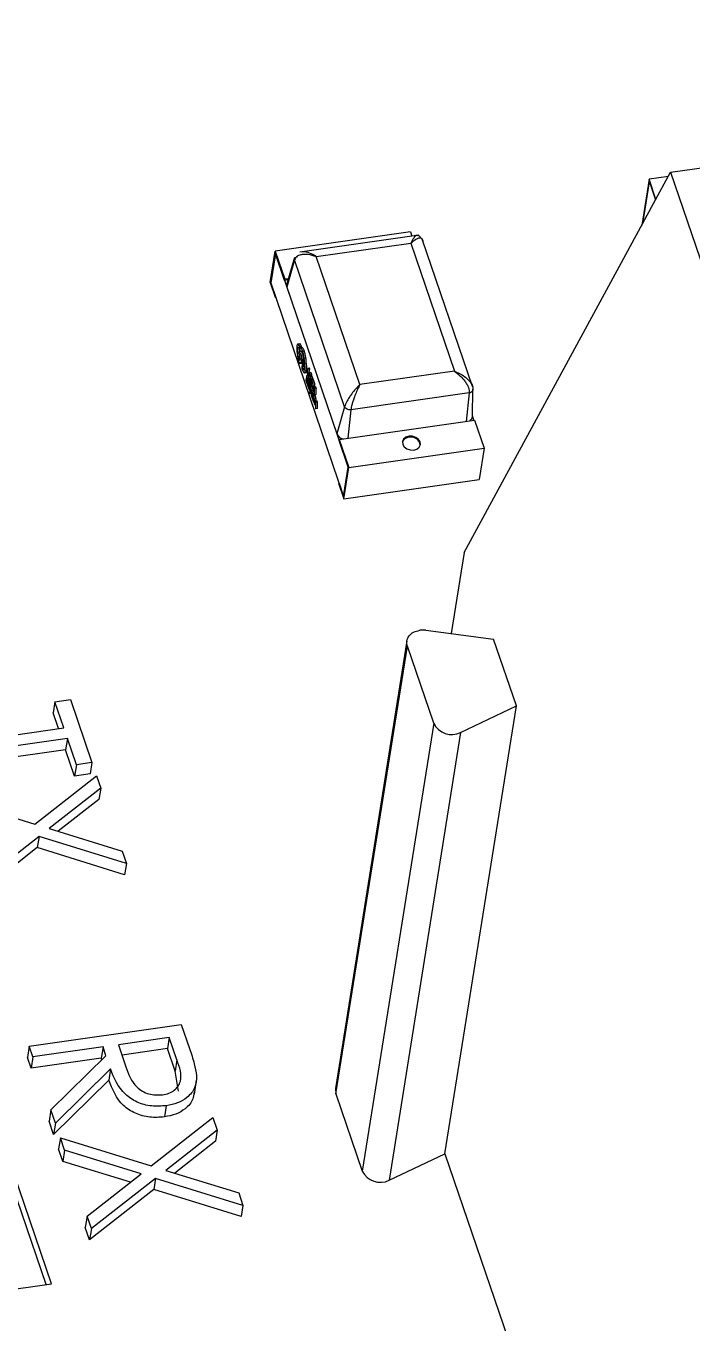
# Model space of a CAD drawing. Header units: millimetres. Extents: x 5 to 415, y 5 to 292.
# Drawn here: x 315.88 to 319.67, y 226.37 to 233.75 of the extents above; entities that cross this region are included whole.
import ezdxf

# ---------------------------------------------------------------- set-up
doc = ezdxf.new("R2010")
doc.units = ezdxf.units.MM

msp = doc.modelspace()

# ---------------------------------------------------------------- linework, layer by layer
at = {"color": 7, "linetype": 'Continuous', "lineweight": 25}
for p, q in [((319.5452, 232.9142), (329.3051, 234.3068)), ((318.3711, 230.7527), (319.5452, 232.9142)), ((319.423, 232.8745), (319.3811, 232.6121)), ((319.3865, 232.622), (319.4245, 232.8606)), ((319.5321, 232.8901), (319.423, 232.8745)), ((319.4618, 232.7606), (319.423, 232.8745)), ((319.4245, 232.8606), (319.4598, 232.757)), ((319.5452, 232.9142), (320.5566, 229.9462)), ((318.0656, 232.5751), (317.2971, 232.4654)), ((318.1131, 232.5567), (317.437, 232.4602)), ((318.0656, 232.5751), (318.0738, 232.5511)), ((317.5309, 232.4348), (318.0678, 232.5114)), ((318.0678, 232.5114), (318.3159, 231.7835)), ((318.4191, 231.6972), (318.1336, 232.5349)), ((317.2687, 232.2872), (317.2971, 232.4654)), ((317.2987, 232.4515), (317.2723, 232.286)), ((317.2971, 232.4654), (317.3514, 232.306)), ((317.3504, 232.2997), (317.2987, 232.4515)), ((317.2987, 232.4515), (317.7125, 231.2371)), ((317.4079, 232.4291), (317.3629, 232.2803)), ((317.4077, 232.4165), (317.3634, 232.2617)), ((317.6922, 231.5816), (317.4077, 232.4165)), ((317.7789, 231.7069), (317.5309, 232.4348)), ((317.2687, 232.2872), (317.2971, 232.2037)), ((317.2723, 232.286), (317.2982, 232.2101)), ((317.2723, 232.286), (317.6861, 231.0716)), ((317.3514, 232.306), (317.3504, 232.2997)), ((317.3696, 232.3024), (317.3504, 232.2997)), ((317.3715, 232.3089), (317.3514, 232.306)), ((317.3634, 232.2617), (317.6479, 231.4268)), ((317.2982, 232.2101), (317.2971, 232.2037)), ((317.2971, 232.2037), (317.3002, 232.2042)), ((317.435, 231.9151), (317.4254, 231.9137)), ((317.4371, 231.9392), (317.4275, 231.9378)), ((317.4471, 231.9228), (317.4375, 231.9214)), ((317.4393, 231.916), (317.4391, 231.916)), ((317.4458, 231.8967), (317.4393, 231.8958)), ((317.449, 231.9174), (317.4394, 231.916)), ((317.4533, 231.9158), (317.4437, 231.9144)), ((317.4634, 231.8967), (317.4538, 231.8953)), ((317.4397, 231.8865), (317.4301, 231.8851)), ((317.4457, 231.8765), (317.4361, 231.8751)), ((317.4372, 231.8279), (317.4463, 231.8292)), ((317.4406, 231.8346), (317.4409, 231.8364)), ((317.4503, 231.8538), (317.4407, 231.8524)), ((317.4528, 231.8359), (317.4407, 231.8524)), ((317.4409, 231.8364), (317.4536, 231.8193)), ((317.4591, 231.8144), (317.4495, 231.813)), ((317.4591, 231.8417), (317.4503, 231.8538)), ((317.4592, 231.8368), (317.4528, 231.8359)), ((317.4536, 231.8193), (317.4528, 231.8359)), ((317.4616, 231.8204), (317.4536, 231.8193)), ((317.459, 231.8303), (317.4595, 231.8285)), ((317.4721, 231.8572), (317.4625, 231.8559)), ((317.4642, 231.8295), (317.4738, 231.8308)), ((317.4497, 231.7989), (317.4541, 231.7859)), ((317.4612, 231.8112), (317.4516, 231.8099)), ((317.4617, 231.8097), (317.4521, 231.8084)), ((317.4554, 231.7985), (317.4521, 231.8084)), ((317.4634, 231.7996), (317.4554, 231.7985)), ((317.4634, 231.8045), (317.4617, 231.8097)), ((317.4718, 231.7756), (317.4622, 231.7743)), ((317.4644, 231.7749), (317.474, 231.7762)), ((317.4774, 231.785), (317.4678, 231.7836)), ((317.4764, 231.7585), (317.4723, 231.7327)), ((317.4741, 231.7316), (317.4755, 231.7403)), ((317.4755, 231.7403), (317.4793, 231.7293)), ((317.476, 231.7433), (317.4773, 231.7516)), ((317.4799, 231.7439), (317.476, 231.7433)), ((317.4797, 231.7323), (317.476, 231.7433)), ((317.4837, 231.7596), (317.4764, 231.7585)), ((317.4818, 231.7426), (317.4764, 231.7585)), ((317.4773, 231.7516), (317.4814, 231.7397)), ((317.483, 231.7996), (317.4788, 231.7737)), ((317.4788, 231.7737), (317.4844, 231.7574)), ((317.4807, 231.7727), (317.4843, 231.7956)), ((317.4885, 231.7738), (317.4807, 231.7727)), ((317.4848, 231.7604), (317.4807, 231.7727)), ((317.4814, 231.7397), (317.4818, 231.7426)), ((317.4898, 231.7409), (317.4814, 231.7397)), ((317.4889, 231.7437), (317.4818, 231.7426)), ((317.4926, 231.801), (317.483, 231.7996)), ((317.4843, 231.7956), (317.483, 231.7996)), ((317.4939, 231.797), (317.4843, 231.7956)), ((317.4844, 231.7574), (317.4848, 231.7604)), ((317.4865, 231.7577), (317.4844, 231.7574)), ((317.4848, 231.7604), (317.4864, 231.7606)), ((317.4893, 231.7336), (317.487, 231.7405)), ((317.4907, 231.7691), (317.4898, 231.7689)), ((317.4995, 231.7756), (317.4899, 231.7742)), ((317.4903, 231.7742), (317.4939, 231.797)), ((317.4939, 231.797), (317.4926, 231.801)), ((317.504, 231.7681), (317.4944, 231.7667)), ((317.4989, 231.7528), (317.4948, 231.7269)), ((317.4962, 231.7548), (317.4967, 231.7583)), ((317.5058, 231.7562), (317.4962, 231.7548)), ((317.5063, 231.7597), (317.4967, 231.7583)), ((317.4985, 231.7375), (317.4998, 231.7458)), ((317.5085, 231.7541), (317.4989, 231.7528)), ((317.5043, 231.7369), (317.4989, 231.7528)), ((317.4998, 231.7458), (317.5039, 231.7339)), ((317.5058, 231.7562), (317.5063, 231.7597)), ((317.5139, 231.7382), (317.5085, 231.7541)), ((318.3159, 231.7835), (317.7789, 231.7069)), ((317.4723, 231.7327), (317.4779, 231.716)), ((317.4783, 231.7322), (317.4741, 231.7316)), ((317.4784, 231.719), (317.4741, 231.7316)), ((317.4779, 231.716), (317.4784, 231.719)), ((317.4799, 231.7163), (317.4779, 231.716)), ((317.4784, 231.719), (317.4808, 231.7193)), ((317.4793, 231.7293), (317.4797, 231.7323)), ((317.4889, 231.7307), (317.4793, 231.7293)), ((317.4893, 231.7336), (317.4797, 231.7323)), ((317.4847, 231.7201), (317.481, 231.7196)), ((317.4814, 231.7136), (317.4821, 231.715)), ((317.4814, 231.7104), (317.4814, 231.7136)), ((317.4823, 231.7066), (317.4814, 231.7104)), ((317.4821, 231.715), (317.4835, 231.7124)), ((317.4827, 231.7274), (317.4822, 231.7242)), ((317.4839, 231.7039), (317.4823, 231.7066)), ((317.4827, 231.7274), (317.4923, 231.7288)), ((317.4858, 231.7103), (317.4834, 231.716)), ((317.4835, 231.7124), (317.4854, 231.7078)), ((317.4835, 231.7013), (317.4838, 231.7014)), ((317.4851, 231.706), (317.4839, 231.7039)), ((317.4844, 231.7014), (317.4839, 231.6985)), ((317.4839, 231.6985), (317.4852, 231.6946)), ((317.4855, 231.7278), (317.4847, 231.7301)), ((317.4854, 231.7078), (317.4851, 231.706)), ((317.4852, 231.6946), (317.4871, 231.7065)), ((317.4896, 231.6953), (317.4852, 231.6946)), ((317.4951, 231.7229), (317.4855, 231.7215)), ((317.4967, 231.7079), (317.4871, 231.7065)), ((317.4877, 231.6934), (317.4871, 231.69)), ((317.4877, 231.6934), (317.4899, 231.6937)), ((317.4889, 231.7307), (317.4893, 231.7336)), ((317.4995, 231.7059), (317.4899, 231.7046)), ((317.5003, 231.7057), (317.4907, 231.7043)), ((317.491, 231.715), (317.4917, 231.7163)), ((317.491, 231.7117), (317.491, 231.715)), ((317.4919, 231.7079), (317.491, 231.7117)), ((317.4917, 231.7163), (317.4932, 231.7137)), ((317.4922, 231.6661), (317.4917, 231.6632)), ((317.4936, 231.7053), (317.4919, 231.7079)), ((317.4922, 231.6778), (317.4957, 231.6783)), ((317.4957, 231.6666), (317.4922, 231.6661)), ((317.4929, 231.7341), (317.4934, 231.7373)), ((317.4929, 231.7341), (317.496, 231.7346)), ((317.5026, 231.7011), (317.493, 231.6997)), ((317.4965, 231.7378), (317.4934, 231.7373)), ((317.4947, 231.7074), (317.4936, 231.7053)), ((317.4941, 231.6905), (317.4946, 231.6937)), ((317.4957, 231.6907), (317.4941, 231.6905)), ((317.5042, 231.695), (317.4946, 231.6937)), ((317.4948, 231.7269), (317.5004, 231.7103)), ((317.4972, 231.6867), (317.4957, 231.691)), ((317.4957, 231.691), (317.4957, 231.6639)), ((317.4961, 231.6585), (317.5029, 231.6698)), ((317.4964, 231.7055), (317.4967, 231.7079)), ((317.4966, 231.7259), (317.498, 231.7346)), ((317.5008, 231.7264), (317.4966, 231.7259)), ((317.5009, 231.7132), (317.4966, 231.7259)), ((317.4969, 231.665), (317.497, 231.667)), ((317.5065, 231.6664), (317.4969, 231.665)), ((317.4973, 231.6659), (317.4969, 231.6649)), ((317.497, 231.667), (317.4972, 231.6867)), ((317.498, 231.6671), (317.497, 231.667)), ((317.5016, 231.6738), (317.4973, 231.6659)), ((317.498, 231.7346), (317.5018, 231.7235)), ((317.5024, 231.7381), (317.4985, 231.7375)), ((317.5022, 231.7265), (317.4985, 231.7375)), ((317.5004, 231.7103), (317.5009, 231.7132)), ((317.5034, 231.7107), (317.5004, 231.7103)), ((317.5009, 231.7132), (317.5039, 231.7137)), ((317.5055, 231.673), (317.5014, 231.6472)), ((317.5029, 231.6698), (317.5016, 231.6738)), ((317.5018, 231.7235), (317.5022, 231.7265)), ((317.5056, 231.7241), (317.5018, 231.7235)), ((317.506, 231.727), (317.5022, 231.7265)), ((317.5066, 231.7303), (317.5024, 231.7045)), ((317.5024, 231.7045), (317.5053, 231.696)), ((317.5038, 231.6921), (317.5042, 231.695)), ((317.5039, 231.7339), (317.5043, 231.7369)), ((317.5135, 231.7353), (317.5039, 231.7339)), ((317.5139, 231.7382), (317.5043, 231.7369)), ((317.5043, 231.7034), (317.5074, 231.7234)), ((317.5058, 231.6989), (317.5043, 231.7034)), ((317.5051, 231.6578), (317.5064, 231.6661)), ((317.5068, 231.688), (317.5053, 231.6923)), ((317.511, 231.6571), (317.5055, 231.673)), ((317.5064, 231.6661), (317.5105, 231.6542)), ((317.5162, 231.7317), (317.5066, 231.7303)), ((317.5096, 231.7215), (317.5066, 231.7303)), ((317.5066, 231.6745), (317.5068, 231.688)), ((317.5074, 231.7234), (317.509, 231.7187)), ((317.5108, 231.7309), (317.5095, 231.7347)), ((317.5192, 231.7229), (317.5096, 231.7215)), ((317.5116, 231.6739), (317.5112, 231.6752)), ((317.5197, 231.6917), (317.5116, 231.6776)), ((317.5116, 231.6776), (317.5131, 231.6732)), ((317.5227, 231.694), (317.5131, 231.6926)), ((317.5131, 231.6732), (317.5152, 231.6773)), ((317.5135, 231.7353), (317.5139, 231.7382)), ((317.5152, 231.6773), (317.5196, 231.6645)), ((317.5196, 231.6614), (317.5154, 231.6735)), ((317.5194, 231.6851), (317.5161, 231.679)), ((317.5197, 231.6795), (317.5161, 231.679)), ((317.5161, 231.679), (317.5197, 231.6686)), ((317.5192, 231.7229), (317.5162, 231.7317)), ((317.5199, 231.6864), (317.5194, 231.6851)), ((317.5293, 231.6931), (317.5197, 231.6917)), ((317.5212, 231.6875), (317.5197, 231.6917)), ((317.5197, 231.6686), (317.5198, 231.684)), ((317.5198, 231.684), (317.5199, 231.6863)), ((317.5295, 231.6877), (317.5199, 231.6863)), ((317.5211, 231.6498), (317.5212, 231.6875)), ((317.5212, 231.6875), (317.5308, 231.6888)), ((317.5223, 231.6921), (317.5227, 231.694)), ((317.529, 231.6865), (317.5295, 231.6878)), ((317.5308, 231.6888), (317.5293, 231.6931)), ((317.5295, 231.6877), (317.5294, 231.6854)), ((317.5307, 231.6512), (317.5308, 231.6888)), ((318.4181, 231.5257), (318.4216, 231.6811)), ((317.4957, 231.6639), (317.4946, 231.6622)), ((317.4946, 231.6574), (317.5032, 231.6586)), ((317.5014, 231.6472), (317.5071, 231.6306)), ((317.5032, 231.6461), (317.5046, 231.6548)), ((317.5074, 231.6467), (317.5032, 231.6461)), ((317.5075, 231.6335), (317.5032, 231.6461)), ((317.5046, 231.6548), (317.5084, 231.6438)), ((317.5091, 231.6584), (317.5051, 231.6578)), ((317.5089, 231.6468), (317.5051, 231.6578)), ((317.5071, 231.6306), (317.5075, 231.6335)), ((317.5101, 231.631), (317.5071, 231.6306)), ((317.5075, 231.6335), (317.5105, 231.6339)), ((317.5084, 231.6438), (317.5089, 231.6468)), ((317.5122, 231.6443), (317.5084, 231.6438)), ((317.5127, 231.6473), (317.5089, 231.6468)), ((317.5132, 231.6506), (317.5091, 231.6247)), ((317.5091, 231.6247), (317.512, 231.6162)), ((317.5105, 231.6542), (317.511, 231.6571)), ((317.5196, 231.6555), (317.5105, 231.6542)), ((317.5109, 231.6237), (317.5141, 231.6436)), ((317.5186, 231.6248), (317.5109, 231.6237)), ((317.5124, 231.6192), (317.5109, 231.6237)), ((317.5196, 231.6584), (317.511, 231.6571)), ((317.5204, 231.6516), (317.5132, 231.6506)), ((317.5162, 231.6418), (317.5132, 231.6506)), ((317.5141, 231.6436), (317.5157, 231.639)), ((317.5174, 231.6512), (317.5161, 231.655)), ((317.5258, 231.6432), (317.5162, 231.6418)), ((317.5263, 231.612), (317.5182, 231.5979)), ((317.5182, 231.5979), (317.5197, 231.5935)), ((317.5196, 231.6645), (317.5196, 231.6542)), ((317.5196, 231.6542), (317.5211, 231.6498)), ((317.5293, 231.6142), (317.5197, 231.6129)), ((317.5197, 231.5935), (317.5218, 231.5976)), ((317.5307, 231.6512), (317.5211, 231.6498)), ((317.5218, 231.5976), (317.5262, 231.5847)), ((317.526, 231.6054), (317.5227, 231.5992)), ((317.5264, 231.5998), (317.5227, 231.5992)), ((317.5227, 231.5992), (317.5263, 231.5889)), ((317.5258, 231.6432), (317.5234, 231.6502)), ((317.5265, 231.6067), (317.526, 231.6054)), ((317.536, 231.6134), (317.5263, 231.612)), ((317.5278, 231.6077), (317.5263, 231.612)), ((317.5263, 231.5889), (317.5264, 231.6043)), ((317.5264, 231.6043), (317.5265, 231.6066)), ((317.5361, 231.608), (317.5265, 231.6066)), ((317.5277, 231.5701), (317.5278, 231.6077)), ((317.5278, 231.6077), (317.5374, 231.6091)), ((317.529, 231.6124), (317.5293, 231.6142)), ((317.5356, 231.6068), (317.5361, 231.6081)), ((317.5374, 231.6091), (317.536, 231.6134)), ((317.5361, 231.608), (317.536, 231.6057)), ((317.5373, 231.5715), (317.5374, 231.6091)), ((318.4001, 231.6595), (317.7277, 231.5635)), ((317.5262, 231.5847), (317.5262, 231.5745)), ((317.5262, 231.5745), (317.5277, 231.5701)), ((317.5373, 231.5715), (317.5277, 231.5701)), ((317.6922, 231.5816), (317.6479, 231.4268)), ((318.4273, 231.5045), (318.4182, 231.5311)), ((317.6618, 231.3952), (318.4303, 231.5049)), ((318.4303, 231.5049), (318.4846, 231.3455)), ((317.6608, 231.3889), (317.6618, 231.3952)), ((317.7125, 231.2371), (317.6608, 231.3889)), ((317.6618, 231.3952), (317.7161, 231.2359)), ((317.7161, 231.2359), (318.4846, 231.3455)), ((318.4846, 231.3455), (318.4562, 231.1673)), ((317.6861, 231.0716), (317.7125, 231.2371)), ((317.6877, 231.0576), (317.7161, 231.2359)), ((317.6877, 231.0576), (318.4562, 231.1673)), ((317.6592, 231.1411), (317.6603, 231.1475)), ((317.6592, 231.1411), (317.6877, 231.0576)), ((317.6603, 231.1475), (317.6861, 231.0716)), ((318.3711, 230.7527), (318.2975, 230.2912)), ((318.1534, 230.3102), (318.5392, 230.2593)), ((318.0461, 230.25), (317.6399, 227.704)), ((317.6426, 227.6745), (318.0488, 230.2205)), ((318.1984, 229.7816), (318.0488, 230.2205)), ((318.6686, 229.8798), (318.5392, 230.2593)), ((316.045, 229.9042), (316.0348, 229.8405)), ((316.045, 229.9042), (316.1336, 229.9168)), ((316.0957, 229.7553), (316.045, 229.9042)), ((316.1336, 229.9168), (316.256, 229.5577)), ((316.0653, 229.7509), (316.0348, 229.8405)), ((318.2624, 227.3338), (318.6686, 229.8798)), ((318.3516, 229.7286), (318.6686, 229.8798)), ((315.3198, 229.6446), (316.0957, 229.7553)), ((318.1984, 229.7816), (317.7922, 227.2356)), ((316.1166, 229.694), (315.3407, 229.5833)), ((316.1166, 229.694), (316.1064, 229.6303)), ((316.1673, 229.5451), (316.1166, 229.694)), ((318.3516, 229.7286), (317.9454, 227.1826)), ((316.1064, 229.6303), (315.3306, 229.5196)), ((316.1572, 229.4814), (316.1064, 229.6303)), ((316.1673, 229.5451), (316.1572, 229.4814)), ((316.256, 229.5577), (316.1673, 229.5451)), ((316.256, 229.5577), (316.2458, 229.4941)), ((315.9308, 229.2086), (316.2814, 229.4833)), ((316.2458, 229.4941), (316.1572, 229.4814)), ((316.2814, 229.4833), (316.3055, 229.4126)), ((316.3055, 229.4126), (316.0128, 229.1832)), ((316.3055, 229.4126), (316.2953, 229.3489)), ((315.4138, 229.3687), (315.9308, 229.2086)), ((316.2953, 229.3489), (316.0637, 229.1675)), ((316.0128, 229.1832), (316.4274, 229.0549)), ((315.9549, 229.1378), (315.5899, 228.852)), ((315.9549, 229.1378), (315.9447, 229.0742)), ((316.4515, 228.9841), (315.9549, 229.1378)), ((315.9447, 229.0742), (315.5797, 228.7883)), ((316.4413, 228.9205), (315.9447, 229.0742)), ((316.4274, 229.0549), (316.4515, 228.9841)), ((316.4515, 228.9841), (316.4413, 228.9205)), ((316.0252, 226.5944), (315.5079, 228.1123)), ((315.8988, 227.9456), (316.7633, 228.0689)), ((316.7633, 228.0689), (316.8099, 227.9322)), ((315.9948, 226.59), (315.4977, 228.0487)), ((316.6955, 227.995), (316.4074, 227.9539)), ((316.6955, 227.995), (316.6854, 227.9313)), ((316.7392, 227.8669), (316.6955, 227.995)), ((315.8988, 227.9456), (315.8886, 227.8819)), ((315.9197, 227.8843), (315.8988, 227.9456)), ((316.3187, 227.9412), (315.9197, 227.8843)), ((316.3187, 227.9412), (316.3085, 227.8776)), ((316.3357, 227.8914), (316.3187, 227.9412)), ((316.4074, 227.9539), (316.4488, 227.8286)), ((316.6854, 227.9313), (316.427, 227.8945)), ((316.729, 227.8033), (316.6854, 227.9313)), ((315.9095, 227.8206), (315.8886, 227.8819)), ((315.9197, 227.8843), (315.9095, 227.8206)), ((316.3085, 227.8776), (315.9095, 227.8206)), ((316.0222, 227.5835), (316.3357, 227.8914)), ((316.3118, 227.868), (316.3085, 227.8776)), ((316.7392, 227.8669), (316.729, 227.8033)), ((316.3615, 227.8156), (316.048, 227.5077)), ((316.3615, 227.8156), (316.3513, 227.7519)), ((316.7472, 227.6896), (316.729, 227.8033)), ((316.3513, 227.7519), (316.0378, 227.444)), ((316.8379, 227.6728), (316.8505, 227.7523)), ((317.6401, 227.704), (317.6426, 227.6745)), ((317.6426, 227.6745), (317.7922, 227.2356)), ((316.0222, 227.5835), (316.012, 227.5199)), ((316.048, 227.5077), (316.0222, 227.5835)), ((316.5933, 227.2644), (316.9439, 227.5391)), ((316.6784, 227.6068), (316.6682, 227.5432)), ((316.9439, 227.5391), (316.968, 227.4684)), ((316.0378, 227.444), (316.012, 227.5199)), ((316.048, 227.5077), (316.0378, 227.444)), ((316.968, 227.4684), (316.6753, 227.239)), ((316.968, 227.4684), (316.9578, 227.4047)), ((316.0763, 227.4245), (316.0662, 227.3608)), ((316.1004, 227.3537), (316.0763, 227.4245)), ((316.0763, 227.4245), (316.5933, 227.2644)), ((316.9578, 227.4047), (316.7262, 227.2233)), ((316.0903, 227.2901), (316.0662, 227.3608)), ((316.1004, 227.3537), (316.0903, 227.2901)), ((316.5353, 227.2191), (316.1004, 227.3537)), ((317.9454, 227.1826), (318.2624, 227.3338)), ((318.2624, 227.3338), (319.4535, 223.8384)), ((316.4742, 227.1712), (316.0903, 227.2901)), ((316.2283, 226.9785), (316.5353, 227.2191)), ((316.6174, 227.1936), (316.2524, 226.9078)), ((316.6174, 227.1936), (316.6072, 227.13)), ((317.114, 227.0399), (316.6174, 227.1936)), ((316.6753, 227.239), (317.0899, 227.1107)), ((316.6072, 227.13), (316.2423, 226.8441)), ((317.1038, 226.9763), (316.6072, 227.13)), ((317.0899, 227.1107), (317.114, 227.0399)), ((317.114, 227.0399), (317.1038, 226.9763)), ((316.2283, 226.9785), (316.2181, 226.9149)), ((316.2524, 226.9078), (316.2283, 226.9785)), ((316.2423, 226.8441), (316.2181, 226.9149)), ((316.2524, 226.9078), (316.2423, 226.8441)), ((312.3855, 226.075), (316.0252, 226.5944))]:
    msp.add_line(p, q, dxfattribs=at)
at = {"color": 8, "linetype": 'Continuous', "lineweight": 25}
for p, q in [((317.4421, 231.8348), (317.4406, 231.8346)), ((317.4961, 231.7554), (317.4881, 231.7542)), ((317.4933, 231.7654), (317.4883, 231.7647)), ((317.4976, 231.7446), (317.4904, 231.7436)), ((317.4906, 231.7692), (317.4905, 231.7692)), ((317.4857, 231.7163), (317.4834, 231.716)), ((317.4915, 231.6855), (317.4895, 231.6852)), ((317.4916, 231.6993), (317.4906, 231.6992)), ((317.4926, 231.6969), (317.4906, 231.6966)), ((317.4939, 231.6916), (317.4916, 231.6913)), ((317.4957, 231.6843), (317.4929, 231.6839)), ((317.4957, 231.6799), (317.4929, 231.6795)), ((317.4957, 231.664), (317.4929, 231.6636)), ((317.5034, 231.6596), (317.4961, 231.6585)), ((317.5124, 231.6192), (317.5185, 231.6201)), ((318.4001, 231.6595), (318.382, 231.498)), ((317.7277, 231.5635), (317.7095, 231.4021))]:
    msp.add_line(p, q, dxfattribs=at)
at = {"color": 7, "linetype": 'Continuous', "lineweight": 25, "flags": 128}
msp.add_lwpolyline([(318.0585, 231.4136), (318.0405, 231.4079), (318.0272, 231.3971), (318.0208, 231.3828), (318.0222, 231.3673), (318.0311, 231.3528), (318.0462, 231.3416), (318.0652, 231.3354), (318.0852, 231.3351), (318.1032, 231.3408), (318.1165, 231.3516), (318.1229, 231.3659), (318.1216, 231.3814), (318.1127, 231.3959), (318.0975, 231.4071), (318.0785, 231.4134), (318.0585, 231.4136)], dxfattribs=at)
at = {"color": 7, "linetype": 'Continuous', "lineweight": 25}
for centre, radius, start, end in [((317.3917, 232.2717), 0.03, 163.35413, 199.43494), ((318.386, 231.5272), 0.0321, 306.37504, 357.4287), ((317.6939, 231.4462), 0.0499, 202.86999, 255.09044), ((318.0601, 231.3653), 0.0421, 93.5747, 160.53716), ((318.0699, 231.3559), 0.0529, 7.79377, 103.60742), ((318.1366, 230.1845), 0.1268, 82.38657, 97.98262), ((318.3015, 229.8318), 0.1147, 205.98228, 295.90516), ((317.8953, 227.2858), 0.1147, 205.98228, 295.90516)]:
    msp.add_arc(centre, radius, start, end, dxfattribs=at)
at = {"color": 8, "linetype": 'Continuous', "lineweight": 25}
for points, knots in [([(318.099, 232.5546), (318.0989, 232.5546), (318.098, 232.5552), (318.0936, 232.5512), (318.0835, 232.5398), (318.0737, 232.522), (318.0678, 232.5114)], [0, 0, 0, 0, 0.009231, 0.224726, 0.541653, 1, 1, 1, 1]), ([(318.0678, 232.5114), (318.078, 232.5199), (318.0952, 232.5342), (318.1089, 232.5392), (318.1145, 232.5413)], [0, 0, 0, 0, 0.591377, 1, 1, 1, 1]), ([(318.1312, 232.5379), (318.1327, 232.5358), (318.1357, 232.5317), (318.1359, 232.5241), (318.136, 232.5205)], [0, 0, 0, 0, 0.513742, 1, 1, 1, 1]), ([(318.3159, 231.7835), (318.331, 231.777), (318.3565, 231.7659), (318.3852, 231.7446), (318.3971, 231.7319), (318.402, 231.7268)], [0, 0, 0, 0, 0.46263, 0.782493, 1, 1, 1, 1])]:
    msp.add_open_spline(points, degree=3, knots=knots, dxfattribs=at)
at = {"color": 7, "linetype": 'Continuous', "lineweight": 25}
for points, knots in [([(318.1273, 232.5407), (318.1253, 232.5433), (318.1215, 232.5482), (318.1135, 232.5525), (318.1052, 232.5545), (318.0998, 232.5541), (318.0971, 232.5539)], [0, 0, 0, 0, 0.277233, 0.532327, 0.772052, 1, 1, 1, 1]), ([(318.1145, 232.5413), (318.118, 232.5418), (318.1247, 232.5427), (318.1291, 232.5395), (318.1312, 232.5379)], [0, 0, 0, 0, 0.519519, 1, 1, 1, 1]), ([(317.5309, 232.4348), (317.5154, 232.4394), (317.4893, 232.4473), (317.4578, 232.4483), (317.437, 232.4443), (317.4228, 232.4375), (317.4125, 232.4284), (317.4092, 232.4204), (317.4077, 232.4165)], [0, 0, 0, 0, 0.295305, 0.499494, 0.638334, 0.766757, 0.886573, 1, 1, 1, 1]), ([(317.5309, 232.4348), (317.5178, 232.4426), (317.4958, 232.456), (317.4692, 232.4621), (317.4557, 232.4635), (317.4514, 232.4622), (317.4512, 232.4621)], [0, 0, 0, 0, 0.458419, 0.775277, 0.990797, 1, 1, 1, 1]), ([(317.4206, 231.9272), (317.4202, 231.9234), (317.4194, 231.916), (317.4199, 231.905), (317.4204, 231.8989), (317.4205, 231.8979)], [0, 0, 0, 0, 0.455237, 0.910257, 1, 1, 1, 1]), ([(317.4205, 231.8979), (317.4208, 231.8953), (317.4214, 231.8901), (317.4229, 231.8811), (317.4243, 231.8751), (317.4251, 231.8715)], [0, 0, 0, 0, 0.291408, 0.571787, 1, 1, 1, 1]), ([(317.4275, 231.9378), (317.4262, 231.9378), (317.4237, 231.9376), (317.4216, 231.9325), (317.4208, 231.9283), (317.4206, 231.9272)], [0, 0, 0, 0, 0.425141, 0.850132, 1, 1, 1, 1]), ([(317.4272, 231.8836), (317.4266, 231.8869), (317.4254, 231.8936), (317.4247, 231.9035), (317.4249, 231.9101), (317.4253, 231.913), (317.4254, 231.9137)], [0, 0, 0, 0, 0.302541, 0.605559, 0.903247, 1, 1, 1, 1]), ([(317.4254, 231.9137), (317.4258, 231.9155), (317.4266, 231.9192), (317.4288, 231.9209), (317.4313, 231.9195), (317.4338, 231.9155), (317.4352, 231.9117), (317.4358, 231.9102)], [0, 0, 0, 0, 0.214081, 0.427356, 0.642413, 0.859794, 1, 1, 1, 1]), ([(317.4375, 231.9214), (317.4361, 231.9251), (317.4332, 231.9324), (317.4297, 231.9367), (317.4279, 231.9376), (317.4275, 231.9378)], [0, 0, 0, 0, 0.425914, 0.851803, 1, 1, 1, 1]), ([(317.4335, 231.938), (317.4325, 231.9363), (317.4312, 231.934), (317.4304, 231.9296), (317.4302, 231.9285)], [0, 0, 0, 0, 0.739297, 1, 1, 1, 1]), ([(317.4368, 231.885), (317.4362, 231.8883), (317.435, 231.8949), (317.4343, 231.9048), (317.4345, 231.9114), (317.4349, 231.9144), (317.435, 231.9151)], [0, 0, 0, 0, 0.302541, 0.605559, 0.903247, 1, 1, 1, 1]), ([(317.4358, 231.9102), (317.4362, 231.9089), (317.437, 231.9065), (317.4382, 231.9017), (317.4389, 231.898), (317.4393, 231.8958)], [0, 0, 0, 0, 0.288688, 0.577172, 1, 1, 1, 1]), ([(317.4471, 231.9228), (317.4457, 231.9264), (317.4428, 231.9337), (317.4394, 231.9381), (317.4375, 231.939), (317.4371, 231.9392)], [0, 0, 0, 0, 0.425914, 0.851803, 1, 1, 1, 1]), ([(317.4391, 231.916), (317.439, 231.9165), (317.4387, 231.9175), (317.4382, 231.9193), (317.4377, 231.9206), (317.4375, 231.9214)], [0, 0, 0, 0, 0.261766, 0.523548, 1, 1, 1, 1]), ([(317.4393, 231.8958), (317.4402, 231.897), (317.4421, 231.8995), (317.4458, 231.8973), (317.4493, 231.8918), (317.4513, 231.8862), (317.4521, 231.884)], [0, 0, 0, 0, 0.2739464, 0.5474094, 0.8166007, 1, 1, 1, 1]), ([(317.4437, 231.9144), (317.4433, 231.9148), (317.4424, 231.9155), (317.4409, 231.9161), (317.4399, 231.916), (317.4394, 231.916)], [0, 0, 0, 0, 0.293579, 0.587052, 1, 1, 1, 1]), ([(317.4538, 231.8953), (317.453, 231.8977), (317.4513, 231.9024), (317.4478, 231.9096), (317.4453, 231.9125), (317.4437, 231.9144)], [0, 0, 0, 0, 0.26424, 0.526014, 1, 1, 1, 1]), ([(317.4487, 231.9174), (317.4486, 231.9179), (317.4483, 231.9188), (317.4478, 231.9207), (317.4473, 231.922), (317.4471, 231.9228)], [0, 0, 0, 0, 0.261766, 0.523548, 1, 1, 1, 1]), ([(317.4533, 231.9158), (317.4529, 231.9162), (317.452, 231.9169), (317.4505, 231.9175), (317.4496, 231.9174), (317.449, 231.9174)], [0, 0, 0, 0, 0.293579, 0.587052, 1, 1, 1, 1]), ([(317.4634, 231.8967), (317.4626, 231.899), (317.4609, 231.9037), (317.4574, 231.911), (317.4549, 231.9139), (317.4533, 231.9158)], [0, 0, 0, 0, 0.26424, 0.526014, 1, 1, 1, 1]), ([(317.4625, 231.8559), (317.4615, 231.8626), (317.4599, 231.873), (317.4567, 231.8862), (317.4548, 231.8922), (317.4538, 231.8953)], [0, 0, 0, 0, 0.472427, 0.731254, 1, 1, 1, 1]), ([(317.4721, 231.8572), (317.4711, 231.864), (317.4695, 231.8744), (317.4663, 231.8876), (317.4644, 231.8936), (317.4634, 231.8967)], [0, 0, 0, 0, 0.472427, 0.731254, 1, 1, 1, 1]), ([(317.4251, 231.8715), (317.4251, 231.8687), (317.4252, 231.8631), (317.4264, 231.8535), (317.4281, 231.8448), (317.4296, 231.8402), (317.4302, 231.8381)], [0, 0, 0, 0, 0.260637, 0.522047, 0.789164, 1, 1, 1, 1]), ([(317.4361, 231.8751), (317.4353, 231.8773), (317.4335, 231.8818), (317.4308, 231.8851), (317.4286, 231.8856), (317.4276, 231.8842), (317.4272, 231.8836)], [0, 0, 0, 0, 0.271189, 0.542353, 0.820207, 1, 1, 1, 1]), ([(317.4342, 231.8637), (317.4338, 231.8647), (317.433, 231.8665), (317.4318, 231.8678), (317.4308, 231.8673), (317.4302, 231.8656), (317.4299, 231.8638), (317.4297, 231.8622), (317.4297, 231.8604), (317.4299, 231.8585), (317.4302, 231.8564), (317.4308, 231.8532), (317.4315, 231.851), (317.4319, 231.8494)], [0, 0, 0, 0, 0.129833, 0.244024, 0.358323, 0.488442, 0.553488, 0.61203, 0.666964, 0.72176, 0.779913, 0.844374, 1, 1, 1, 1]), ([(317.4302, 231.8381), (317.4311, 231.8359), (317.4328, 231.8313), (317.4356, 231.828), (317.438, 231.8276), (317.4397, 231.8302), (317.4404, 231.8333), (317.4406, 231.8346)], [0, 0, 0, 0, 0.214081, 0.427356, 0.642413, 0.859794, 1, 1, 1, 1]), ([(317.4319, 231.8494), (317.4323, 231.8484), (317.4331, 231.8466), (317.4343, 231.8453), (317.4353, 231.8458), (317.4359, 231.8475), (317.4362, 231.8493), (317.4364, 231.8509), (317.4364, 231.8527), (317.4362, 231.8546), (317.4359, 231.8567), (317.4353, 231.8599), (317.4346, 231.8621), (317.4342, 231.8637)], [0, 0, 0, 0, 0.130143, 0.244464, 0.358675, 0.488533, 0.553601, 0.612178, 0.667147, 0.721965, 0.780115, 0.844542, 1, 1, 1, 1]), ([(317.4407, 231.8524), (317.4404, 231.8555), (317.4396, 231.8617), (317.4379, 231.8695), (317.4366, 231.8736), (317.4361, 231.8751)], [0, 0, 0, 0, 0.380599, 0.763032, 1, 1, 1, 1]), ([(317.4457, 231.8765), (317.4449, 231.8787), (317.4432, 231.8831), (317.4406, 231.8865), (317.4392, 231.8864), (317.4386, 231.8863)], [0, 0, 0, 0, 0.3576103, 0.7151859, 1, 1, 1, 1]), ([(317.4503, 231.8538), (317.45, 231.8568), (317.4492, 231.863), (317.4475, 231.8709), (317.4462, 231.8749), (317.4457, 231.8765)], [0, 0, 0, 0, 0.380599, 0.763032, 1, 1, 1, 1]), ([(317.4521, 231.884), (317.4533, 231.8803), (317.4555, 231.8728), (317.458, 231.8592), (317.4593, 231.8456), (317.4594, 231.8359), (317.459, 231.8314), (317.459, 231.8303)], [0, 0, 0, 0, 0.22945, 0.458705, 0.690754, 0.925697, 1, 1, 1, 1]), ([(317.4612, 231.8112), (317.461, 231.8119), (317.4604, 231.8133), (317.4597, 231.8143), (317.4592, 231.8143), (317.4591, 231.8143)], [0, 0, 0, 0, 0.368203, 0.736291, 1, 1, 1, 1]), ([(317.4595, 231.8285), (317.4602, 231.8264), (317.4614, 231.8223), (317.4628, 231.8147), (317.4635, 231.8072), (317.4636, 231.8011), (317.4632, 231.7982), (317.4631, 231.797)], [0, 0, 0, 0, 0.214749, 0.428856, 0.643457, 0.859919, 1, 1, 1, 1]), ([(317.4642, 231.8295), (317.4642, 231.8321), (317.4641, 231.8375), (317.4635, 231.8465), (317.4628, 231.8527), (317.4625, 231.8559)], [0, 0, 0, 0, 0.322828, 0.657228, 1, 1, 1, 1]), ([(317.4678, 231.7836), (317.4681, 231.7868), (317.4687, 231.7932), (317.4681, 231.8059), (317.4665, 231.8185), (317.4649, 231.8262), (317.4642, 231.8295)], [0, 0, 0, 0, 0.2602126, 0.5211298, 0.7924729, 1, 1, 1, 1]), ([(317.4738, 231.8308), (317.4738, 231.8335), (317.4737, 231.8389), (317.4731, 231.8479), (317.4724, 231.8541), (317.4721, 231.8572)], [0, 0, 0, 0, 0.322828, 0.657228, 1, 1, 1, 1]), ([(317.4774, 231.785), (317.4777, 231.7882), (317.4783, 231.7945), (317.4777, 231.8073), (317.4762, 231.8199), (317.4745, 231.8275), (317.4738, 231.8308)], [0, 0, 0, 0, 0.2602126, 0.5211298, 0.7924729, 1, 1, 1, 1]), ([(317.4484, 231.811), (317.4483, 231.8103), (317.4482, 231.8088), (317.4483, 231.806), (317.4487, 231.8029), (317.4492, 231.8005), (317.4496, 231.7993), (317.4497, 231.7989)], [0, 0, 0, 0, 0.220434, 0.440514, 0.669978, 0.902915, 1, 1, 1, 1]), ([(317.4516, 231.8099), (317.4514, 231.8106), (317.4508, 231.812), (317.45, 231.813), (317.4492, 231.8131), (317.4487, 231.8123), (317.4485, 231.8113), (317.4484, 231.811)], [0, 0, 0, 0, 0.21302, 0.425974, 0.641603, 0.860147, 1, 1, 1, 1]), ([(317.4521, 231.8084), (317.452, 231.8085), (317.4519, 231.8088), (317.4518, 231.8093), (317.4517, 231.8097), (317.4516, 231.8099)], [0, 0, 0, 0, 0.247598, 0.623799, 1, 1, 1, 1]), ([(317.4541, 231.7859), (317.4553, 231.7831), (317.4578, 231.7774), (317.4606, 231.7747), (317.4619, 231.7743), (317.4622, 231.7743)], [0, 0, 0, 0, 0.44903, 0.897541, 1, 1, 1, 1]), ([(317.4631, 231.797), (317.4628, 231.7956), (317.4621, 231.7927), (317.4604, 231.7913), (317.4584, 231.7925), (317.4566, 231.7954), (317.4557, 231.7978), (317.4554, 231.7985)], [0, 0, 0, 0, 0.230431, 0.45962, 0.684846, 0.908138, 1, 1, 1, 1]), ([(317.4617, 231.8097), (317.4616, 231.8099), (317.4615, 231.8101), (317.4614, 231.8107), (317.4613, 231.8111), (317.4612, 231.8112)], [0, 0, 0, 0, 0.2475979, 0.6237989, 1, 1, 1, 1]), ([(317.4622, 231.7743), (317.4633, 231.7745), (317.4654, 231.7749), (317.4671, 231.7796), (317.4676, 231.783), (317.4678, 231.7836)], [0, 0, 0, 0, 0.449137, 0.898639, 1, 1, 1, 1]), ([(317.4718, 231.7756), (317.4729, 231.7759), (317.475, 231.7763), (317.4767, 231.781), (317.4773, 231.7844), (317.4774, 231.785)], [0, 0, 0, 0, 0.449137, 0.898639, 1, 1, 1, 1]), ([(317.4868, 231.7686), (317.4867, 231.7676), (317.4863, 231.765), (317.4862, 231.7604), (317.4865, 231.7567), (317.4867, 231.7553)], [0, 0, 0, 0, 0.284025, 0.735319, 1, 1, 1, 1]), ([(317.4867, 231.7553), (317.4869, 231.7536), (317.4873, 231.7501), (317.4884, 231.7451), (317.4893, 231.7424), (317.4897, 231.7412)], [0, 0, 0, 0, 0.327382, 0.698082, 1, 1, 1, 1]), ([(317.4899, 231.7742), (317.4894, 231.7742), (317.4883, 231.7741), (317.4873, 231.7716), (317.4869, 231.7695), (317.4868, 231.7686)], [0, 0, 0, 0, 0.381139, 0.761347, 1, 1, 1, 1]), ([(317.4881, 231.7542), (317.488, 231.7559), (317.4877, 231.7595), (317.488, 231.7627), (317.4882, 231.7643), (317.4883, 231.7647)], [0, 0, 0, 0, 0.406322, 0.87866, 1, 1, 1, 1]), ([(317.4904, 231.7436), (317.4899, 231.7449), (317.4892, 231.7475), (317.4884, 231.7514), (317.4882, 231.7535), (317.4881, 231.7542)], [0, 0, 0, 0, 0.436303, 0.812813, 1, 1, 1, 1]), ([(317.4883, 231.7647), (317.4884, 231.7654), (317.4888, 231.7674), (317.4896, 231.7691), (317.4903, 231.7692), (317.4906, 231.7692)], [0, 0, 0, 0, 0.282265, 0.740588, 1, 1, 1, 1]), ([(317.4897, 231.7412), (317.4901, 231.7399), (317.4909, 231.7379), (317.4919, 231.7356), (317.4925, 231.7346), (317.4929, 231.7341)], [0, 0, 0, 0, 0.431929, 0.712463, 1, 1, 1, 1]), ([(317.4944, 231.7667), (317.4937, 231.7686), (317.4926, 231.7715), (317.491, 231.7737), (317.4903, 231.774), (317.4899, 231.7742)], [0, 0, 0, 0, 0.486474, 0.73697, 1, 1, 1, 1]), ([(317.4934, 231.7373), (317.4929, 231.738), (317.4922, 231.7391), (317.4912, 231.7414), (317.4906, 231.7428), (317.4904, 231.7436)], [0, 0, 0, 0, 0.460598, 0.727784, 1, 1, 1, 1]), ([(317.4906, 231.7692), (317.491, 231.7689), (317.4919, 231.7684), (317.4931, 231.766), (317.4937, 231.7642), (317.4939, 231.7637)], [0, 0, 0, 0, 0.413698, 0.802066, 1, 1, 1, 1]), ([(317.4939, 231.7637), (317.4942, 231.7628), (317.4948, 231.761), (317.4955, 231.758), (317.496, 231.7559), (317.4962, 231.7548)], [0, 0, 0, 0, 0.342602, 0.666314, 1, 1, 1, 1]), ([(317.4967, 231.7583), (317.4965, 231.7591), (317.4962, 231.7607), (317.4954, 231.7635), (317.4948, 231.7655), (317.4944, 231.7667)], [0, 0, 0, 0, 0.254812, 0.509311, 1, 1, 1, 1]), ([(317.4985, 231.7504), (317.4983, 231.7514), (317.498, 231.7531), (317.4978, 231.7549), (317.4977, 231.7556)], [0, 0, 0, 0, 0.591429, 1, 1, 1, 1]), ([(317.504, 231.7681), (317.5033, 231.77), (317.5022, 231.7729), (317.5006, 231.775), (317.4999, 231.7754), (317.4995, 231.7756)], [0, 0, 0, 0, 0.486474, 0.73697, 1, 1, 1, 1]), ([(317.5063, 231.7597), (317.5061, 231.7605), (317.5058, 231.7621), (317.505, 231.7649), (317.5044, 231.7668), (317.504, 231.7681)], [0, 0, 0, 0, 0.254812, 0.509311, 1, 1, 1, 1]), ([(318.3159, 231.7835), (318.3285, 231.7738), (318.35, 231.7574), (318.3737, 231.7303), (318.3876, 231.7086), (318.3959, 231.6904), (318.4005, 231.6736), (318.4002, 231.6641), (318.4001, 231.6595)], [0, 0, 0, 0, 0.295391, 0.499496, 0.638365, 0.766799, 0.886604, 1, 1, 1, 1]), ([(317.48, 231.7173), (317.4799, 231.7169), (317.4798, 231.7159), (317.4798, 231.7139), (317.4799, 231.7122), (317.48, 231.7115)], [0, 0, 0, 0, 0.265655, 0.670731, 1, 1, 1, 1]), ([(317.4834, 231.716), (317.483, 231.7171), (317.4823, 231.7187), (317.4813, 231.7197), (317.4806, 231.7195), (317.4802, 231.7185), (317.4801, 231.7177), (317.48, 231.7173)], [0, 0, 0, 0, 0.328607, 0.518364, 0.709503, 0.880199, 1, 1, 1, 1]), ([(317.48, 231.7115), (317.4801, 231.7108), (317.4803, 231.7091), (317.4809, 231.7069), (317.4813, 231.7055), (317.4815, 231.7049)], [0, 0, 0, 0, 0.280082, 0.696052, 1, 1, 1, 1]), ([(317.4815, 231.7049), (317.4818, 231.7041), (317.4825, 231.7024), (317.4834, 231.7012), (317.484, 231.7012), (317.4843, 231.7014), (317.4843, 231.7015)], [0, 0, 0, 0, 0.32456, 0.651624, 0.933946, 1, 1, 1, 1]), ([(317.4822, 231.7242), (317.4826, 231.7238), (317.4833, 231.7231), (317.4843, 231.7212), (317.4848, 231.7199), (317.485, 231.7192)], [0, 0, 0, 0, 0.489411, 0.740287, 1, 1, 1, 1]), ([(317.4855, 231.7215), (317.4852, 231.7224), (317.4847, 231.7239), (317.4837, 231.726), (317.483, 231.7269), (317.4827, 231.7274)], [0, 0, 0, 0, 0.327556, 0.61702, 1, 1, 1, 1]), ([(317.485, 231.7192), (317.4852, 231.7186), (317.4855, 231.7176), (317.4859, 231.7158), (317.486, 231.7141), (317.486, 231.7121), (317.4859, 231.7109), (317.4858, 231.7103)], [0, 0, 0, 0, 0.21399, 0.364469, 0.515402, 0.706379, 1, 1, 1, 1]), ([(317.4871, 231.7065), (317.4873, 231.7079), (317.4875, 231.7098), (317.4874, 231.7134), (317.487, 231.7164), (317.4863, 231.7192), (317.4858, 231.7208), (317.4855, 231.7215)], [0, 0, 0, 0, 0.332413, 0.489232, 0.646715, 0.835876, 1, 1, 1, 1]), ([(317.4871, 231.69), (317.4873, 231.6893), (317.4876, 231.6879), (317.4882, 231.6855), (317.4887, 231.6839), (317.489, 231.683)], [0, 0, 0, 0, 0.279025, 0.557905, 1, 1, 1, 1]), ([(317.4895, 231.6852), (317.4893, 231.6859), (317.4889, 231.6871), (317.4883, 231.6898), (317.4879, 231.692), (317.4877, 231.6934)], [0, 0, 0, 0, 0.2688523, 0.5194276, 1, 1, 1, 1]), ([(317.4892, 231.7029), (317.4891, 231.7026), (317.4891, 231.702), (317.489, 231.7007), (317.4891, 231.6996), (317.4891, 231.6988)], [0, 0, 0, 0, 0.27482, 0.531849, 1, 1, 1, 1]), ([(317.489, 231.683), (317.4892, 231.6824), (317.4896, 231.6811), (317.4905, 231.6792), (317.4911, 231.6785), (317.4914, 231.678)], [0, 0, 0, 0, 0.281628, 0.563606, 1, 1, 1, 1]), ([(317.4891, 231.6988), (317.4892, 231.6981), (317.4893, 231.6967), (317.4898, 231.6943), (317.4901, 231.6926), (317.4903, 231.6916)], [0, 0, 0, 0, 0.288002, 0.595884, 1, 1, 1, 1]), ([(317.4907, 231.7043), (317.4904, 231.7045), (317.4899, 231.7048), (317.4894, 231.7041), (317.4893, 231.7032), (317.4892, 231.7029)], [0, 0, 0, 0, 0.371795, 0.746684, 1, 1, 1, 1]), ([(317.4908, 231.6824), (317.4907, 231.6826), (317.4902, 231.6832), (317.4898, 231.6844), (317.4895, 231.6852)], [0, 0, 0, 0, 0.326809, 1, 1, 1, 1]), ([(317.4903, 231.6916), (317.4905, 231.691), (317.4907, 231.6897), (317.4911, 231.6878), (317.4913, 231.6866), (317.4914, 231.6859)], [0, 0, 0, 0, 0.360808, 0.678492, 1, 1, 1, 1]), ([(317.4906, 231.6966), (317.4906, 231.6969), (317.4905, 231.6975), (317.4905, 231.6984), (317.4906, 231.6989), (317.4906, 231.6992)], [0, 0, 0, 0, 0.255945, 0.603033, 1, 1, 1, 1]), ([(317.4906, 231.6992), (317.4906, 231.6994), (317.4907, 231.6998), (317.491, 231.7), (317.4912, 231.6999), (317.4913, 231.6998)], [0, 0, 0, 0, 0.3312, 0.663686, 1, 1, 1, 1]), ([(317.4916, 231.6913), (317.4915, 231.6918), (317.4913, 231.693), (317.4909, 231.6948), (317.4907, 231.696), (317.4906, 231.6966)], [0, 0, 0, 0, 0.333213, 0.664528, 1, 1, 1, 1]), ([(317.493, 231.6997), (317.4928, 231.7003), (317.4923, 231.7014), (317.4916, 231.7032), (317.491, 231.7039), (317.4907, 231.7043)], [0, 0, 0, 0, 0.281707, 0.559691, 1, 1, 1, 1]), ([(317.4915, 231.6832), (317.4914, 231.6829), (317.4913, 231.6825), (317.4912, 231.6822), (317.491, 231.6823), (317.491, 231.6823)], [0, 0, 0, 0, 0.4673446, 0.8452762, 1, 1, 1, 1]), ([(317.4913, 231.6998), (317.4914, 231.6997), (317.4916, 231.6994), (317.492, 231.6986), (317.4923, 231.6979), (317.4924, 231.6974)], [0, 0, 0, 0, 0.293205, 0.550279, 1, 1, 1, 1]), ([(317.4914, 231.6859), (317.4915, 231.6857), (317.4915, 231.685), (317.4916, 231.684), (317.4915, 231.6835), (317.4915, 231.6832)], [0, 0, 0, 0, 0.26023, 0.617586, 1, 1, 1, 1]), ([(317.4914, 231.678), (317.4916, 231.6779), (317.4921, 231.6775), (317.4926, 231.6782), (317.4928, 231.6791), (317.4929, 231.6795)], [0, 0, 0, 0, 0.350906, 0.704075, 1, 1, 1, 1]), ([(317.4929, 231.6839), (317.4928, 231.6848), (317.4926, 231.6866), (317.4921, 231.689), (317.4918, 231.6905), (317.4916, 231.6913)], [0, 0, 0, 0, 0.375033, 0.686035, 1, 1, 1, 1]), ([(317.4929, 231.6636), (317.4928, 231.6638), (317.4926, 231.6642), (317.4924, 231.665), (317.4923, 231.6657), (317.4922, 231.6661)], [0, 0, 0, 0, 0.272066, 0.54409, 1, 1, 1, 1]), ([(317.4951, 231.7229), (317.4948, 231.7237), (317.4943, 231.7253), (317.4933, 231.7274), (317.4927, 231.7283), (317.4923, 231.7288)], [0, 0, 0, 0, 0.327556, 0.61702, 1, 1, 1, 1]), ([(317.4924, 231.6974), (317.4926, 231.6969), (317.4929, 231.6958), (317.4936, 231.6935), (317.4939, 231.6917), (317.4941, 231.6905)], [0, 0, 0, 0, 0.26663, 0.533423, 1, 1, 1, 1]), ([(317.4929, 231.6795), (317.4929, 231.6799), (317.4931, 231.6807), (317.4931, 231.6822), (317.493, 231.6834), (317.4929, 231.6839)], [0, 0, 0, 0, 0.276916, 0.736651, 1, 1, 1, 1]), ([(317.4946, 231.6937), (317.4945, 231.6942), (317.4942, 231.6954), (317.4937, 231.6975), (317.4933, 231.6988), (317.493, 231.6997)], [0, 0, 0, 0, 0.263968, 0.527902, 1, 1, 1, 1]), ([(317.4967, 231.7079), (317.4969, 231.7092), (317.4972, 231.7112), (317.497, 231.7148), (317.4966, 231.7178), (317.4959, 231.7205), (317.4954, 231.7221), (317.4951, 231.7229)], [0, 0, 0, 0, 0.332413, 0.489232, 0.646715, 0.835876, 1, 1, 1, 1]), ([(317.5003, 231.7057), (317.5, 231.7059), (317.4997, 231.7062), (317.4995, 231.7059), (317.4995, 231.7059)], [0, 0, 0, 0, 0.904901, 1, 1, 1, 1]), ([(317.5026, 231.7011), (317.5024, 231.7017), (317.502, 231.7028), (317.5012, 231.7046), (317.5006, 231.7053), (317.5003, 231.7057)], [0, 0, 0, 0, 0.281707, 0.559691, 1, 1, 1, 1]), ([(317.5042, 231.695), (317.5041, 231.6956), (317.5038, 231.6968), (317.5033, 231.6988), (317.5029, 231.7002), (317.5026, 231.7011)], [0, 0, 0, 0, 0.263968, 0.527902, 1, 1, 1, 1]), ([(317.5053, 231.696), (317.5057, 231.6948), (317.5068, 231.6918), (317.5085, 231.6887), (317.5096, 231.6879), (317.51, 231.6876)], [0, 0, 0, 0, 0.276112, 0.725755, 1, 1, 1, 1]), ([(317.5094, 231.6925), (317.5088, 231.693), (317.5076, 231.6942), (317.5064, 231.6973), (317.5058, 231.6989)], [0, 0, 0, 0, 0.475785, 1, 1, 1, 1]), ([(317.509, 231.7187), (317.5096, 231.7169), (317.5107, 231.7135), (317.5114, 231.7094), (317.5117, 231.7074)], [0, 0, 0, 0, 0.520016, 1, 1, 1, 1]), ([(317.5117, 231.6967), (317.5114, 231.6954), (317.5109, 231.6929), (317.5098, 231.6926), (317.5094, 231.6925)], [0, 0, 0, 0, 0.5227133, 1, 1, 1, 1]), ([(317.513, 231.7064), (317.5126, 231.7088), (317.5119, 231.7134), (317.5106, 231.7184), (317.5098, 231.7209), (317.5096, 231.7215)], [0, 0, 0, 0, 0.4213371, 0.8415913, 1, 1, 1, 1]), ([(317.51, 231.6876), (317.5105, 231.6875), (317.5116, 231.6874), (317.5126, 231.6897), (317.513, 231.6918), (317.5131, 231.6926)], [0, 0, 0, 0, 0.377142, 0.751301, 1, 1, 1, 1]), ([(317.5117, 231.7074), (317.5118, 231.7064), (317.512, 231.7044), (317.5121, 231.7006), (317.5118, 231.6983), (317.5117, 231.6967)], [0, 0, 0, 0, 0.23584, 0.474663, 1, 1, 1, 1]), ([(317.5131, 231.6926), (317.5133, 231.6944), (317.5137, 231.6975), (317.5134, 231.7027), (317.5131, 231.7055), (317.513, 231.7064)], [0, 0, 0, 0, 0.471268, 0.832504, 1, 1, 1, 1]), ([(317.519, 231.6938), (317.5184, 231.6944), (317.5172, 231.6955), (317.516, 231.6987), (317.5154, 231.7003)], [0, 0, 0, 0, 0.475785, 1, 1, 1, 1]), ([(317.5186, 231.7201), (317.5192, 231.7183), (317.5203, 231.7149), (317.521, 231.7107), (317.5213, 231.7087)], [0, 0, 0, 0, 0.520016, 1, 1, 1, 1]), ([(317.5213, 231.6981), (317.521, 231.6968), (317.5205, 231.6943), (317.5194, 231.694), (317.519, 231.6938)], [0, 0, 0, 0, 0.5227133, 1, 1, 1, 1]), ([(317.5226, 231.7078), (317.5222, 231.7101), (317.5215, 231.7148), (317.5202, 231.7197), (317.5194, 231.7222), (317.5192, 231.7229)], [0, 0, 0, 0, 0.4213371, 0.8415913, 1, 1, 1, 1]), ([(317.5213, 231.7087), (317.5214, 231.7078), (317.5216, 231.7058), (317.5217, 231.7019), (317.5215, 231.6996), (317.5213, 231.6981)], [0, 0, 0, 0, 0.23584, 0.474663, 1, 1, 1, 1]), ([(317.5227, 231.694), (317.5229, 231.6958), (317.5233, 231.6989), (317.523, 231.7041), (317.5227, 231.7069), (317.5226, 231.7078)], [0, 0, 0, 0, 0.471268, 0.832504, 1, 1, 1, 1]), ([(317.7789, 231.7069), (317.7685, 231.6967), (317.7509, 231.6795), (317.7295, 231.651), (317.7148, 231.6292), (317.7044, 231.6112), (317.6965, 231.5949), (317.6936, 231.586), (317.6922, 231.5816)], [0, 0, 0, 0, 0.2953502, 0.4994952, 0.6383501, 0.7667792, 0.8865893, 1, 1, 1, 1]), ([(317.7789, 231.7069), (317.7728, 231.6945), (317.7625, 231.6736), (317.7489, 231.6411), (317.7402, 231.6162), (317.7342, 231.5959), (317.7298, 231.5779), (317.7283, 231.5682), (317.7277, 231.5635)], [0, 0, 0, 0, 0.295314, 0.499494, 0.638337, 0.766762, 0.886576, 1, 1, 1, 1]), ([(318.4205, 231.6856), (318.4211, 231.6828), (318.4222, 231.6773), (318.4183, 231.6692), (318.4108, 231.6626), (318.4037, 231.6605), (318.4001, 231.6595)], [0, 0, 0, 0, 0.250427, 0.5, 0.749573, 1, 1, 1, 1]), ([(318.402, 231.7268), (318.4058, 231.7218), (318.4132, 231.7123), (318.4196, 231.6981), (318.4202, 231.6897), (318.4205, 231.6856)], [0, 0, 0, 0, 0.3550949, 0.686382, 1, 1, 1, 1]), ([(317.4917, 231.6632), (317.4918, 231.663), (317.4919, 231.6624), (317.4922, 231.6615), (317.4924, 231.6608), (317.4925, 231.6605)], [0, 0, 0, 0, 0.289221, 0.578244, 1, 1, 1, 1]), ([(317.4925, 231.6605), (317.4928, 231.6598), (317.4933, 231.6584), (317.4942, 231.6573), (317.4952, 231.6572), (317.4958, 231.6581), (317.4961, 231.6585)], [0, 0, 0, 0, 0.195256, 0.39072, 0.661334, 1, 1, 1, 1]), ([(317.4946, 231.6622), (317.4944, 231.662), (317.4941, 231.6616), (317.4935, 231.6621), (317.4931, 231.6628), (317.4929, 231.6634), (317.4929, 231.6636)], [0, 0, 0, 0, 0.432325, 0.665159, 0.898797, 1, 1, 1, 1]), ([(317.512, 231.6162), (317.5124, 231.6151), (317.5135, 231.612), (317.5151, 231.6089), (317.5162, 231.6082), (317.5166, 231.6079)], [0, 0, 0, 0, 0.276112, 0.725755, 1, 1, 1, 1]), ([(317.516, 231.6127), (317.5154, 231.6133), (317.5142, 231.6144), (317.513, 231.6176), (317.5124, 231.6192)], [0, 0, 0, 0, 0.475785, 1, 1, 1, 1]), ([(317.5157, 231.639), (317.5162, 231.6372), (317.5173, 231.6338), (317.518, 231.6296), (317.5183, 231.6276)], [0, 0, 0, 0, 0.5200165, 1, 1, 1, 1]), ([(317.5183, 231.617), (317.518, 231.6156), (317.5175, 231.6131), (317.5165, 231.6129), (317.516, 231.6127)], [0, 0, 0, 0, 0.522713, 1, 1, 1, 1]), ([(317.5196, 231.6267), (317.5193, 231.629), (317.5186, 231.6337), (317.5172, 231.6386), (317.5164, 231.6411), (317.5162, 231.6418)], [0, 0, 0, 0, 0.421337, 0.841591, 1, 1, 1, 1]), ([(317.5166, 231.6079), (317.5171, 231.6078), (317.5182, 231.6077), (317.5192, 231.6099), (317.5196, 231.612), (317.5197, 231.6129)], [0, 0, 0, 0, 0.377142, 0.751301, 1, 1, 1, 1]), ([(317.5183, 231.6276), (317.5184, 231.6267), (317.5186, 231.6247), (317.5187, 231.6208), (317.5185, 231.6185), (317.5183, 231.617)], [0, 0, 0, 0, 0.23584, 0.474663, 1, 1, 1, 1]), ([(317.5197, 231.6129), (317.5199, 231.6146), (317.5203, 231.6178), (317.5201, 231.623), (317.5197, 231.6258), (317.5196, 231.6267)], [0, 0, 0, 0, 0.471268, 0.832504, 1, 1, 1, 1]), ([(317.5256, 231.6141), (317.525, 231.6146), (317.5238, 231.6158), (317.5226, 231.6189), (317.522, 231.6206)], [0, 0, 0, 0, 0.475785, 1, 1, 1, 1]), ([(317.5253, 231.6404), (317.5258, 231.6386), (317.5269, 231.6352), (317.5276, 231.631), (317.5279, 231.629)], [0, 0, 0, 0, 0.5200165, 1, 1, 1, 1]), ([(317.5279, 231.6183), (317.5276, 231.617), (317.5271, 231.6145), (317.5261, 231.6142), (317.5256, 231.6141)], [0, 0, 0, 0, 0.522713, 1, 1, 1, 1]), ([(317.5292, 231.6281), (317.5289, 231.6304), (317.5282, 231.635), (317.5268, 231.64), (317.526, 231.6425), (317.5258, 231.6432)], [0, 0, 0, 0, 0.421337, 0.841591, 1, 1, 1, 1]), ([(317.5279, 231.629), (317.528, 231.628), (317.5282, 231.6261), (317.5283, 231.6222), (317.5281, 231.6199), (317.5279, 231.6183)], [0, 0, 0, 0, 0.23584, 0.474663, 1, 1, 1, 1]), ([(317.5293, 231.6142), (317.5296, 231.616), (317.5299, 231.6192), (317.5297, 231.6244), (317.5293, 231.6272), (317.5292, 231.6281)], [0, 0, 0, 0, 0.471268, 0.832504, 1, 1, 1, 1]), ([(317.7277, 231.5635), (317.7239, 231.5635), (317.7164, 231.5636), (317.7055, 231.5675), (317.6965, 231.5737), (317.6936, 231.579), (317.6922, 231.5816)], [0, 0, 0, 0, 0.250427, 0.5, 0.749573, 1, 1, 1, 1]), ([(316.8099, 227.9322), (316.8199, 227.9032), (316.8378, 227.8515), (316.8469, 227.7989), (316.8509, 227.7758)], [0, 0, 0, 0, 0.5602397, 1, 1, 1, 1]), ([(316.6576, 227.6682), (316.67, 227.6707), (316.6948, 227.6758), (316.7249, 227.6941), (316.7475, 227.7177), (316.7725, 227.7744), (316.754, 227.8258), (316.7392, 227.8669)], [0, 0, 0, 0, 0.1252991, 0.2505814, 0.375909, 0.5012663, 1, 1, 1, 1]), ([(316.6784, 227.6068), (316.6504, 227.6047), (316.5945, 227.6005), (316.5104, 227.6239), (316.4114, 227.6904), (316.3821, 227.764), (316.3615, 227.8156)], [0, 0, 0, 0, 0.187115, 0.373967, 0.560898, 1, 1, 1, 1]), ([(316.4488, 227.8286), (316.4632, 227.7867), (316.4813, 227.7342), (316.5412, 227.6885), (316.5901, 227.6668), (316.6307, 227.6676), (316.6576, 227.6682)], [0, 0, 0, 0, 0.4997909, 0.6254353, 0.7511231, 1, 1, 1, 1]), ([(316.8509, 227.7758), (316.8492, 227.7531), (316.8459, 227.7076), (316.8029, 227.6543), (316.7443, 227.6198), (316.7003, 227.6111), (316.6784, 227.6068)], [0, 0, 0, 0, 0.279836, 0.559487, 0.779616, 1, 1, 1, 1]), ([(316.6682, 227.5432), (316.6402, 227.5411), (316.5844, 227.5368), (316.5003, 227.5603), (316.4012, 227.6268), (316.3719, 227.7003), (316.3513, 227.7519)], [0, 0, 0, 0, 0.187115, 0.373967, 0.560898, 1, 1, 1, 1]), ([(316.8352, 227.6814), (316.834, 227.6693), (316.8304, 227.6346), (316.7923, 227.5907), (316.7343, 227.5561), (316.6902, 227.5475), (316.6682, 227.5432)], [0, 0, 0, 0, 0.172595, 0.49389, 0.746799, 1, 1, 1, 1])]:
    msp.add_open_spline(points, degree=3, knots=knots, dxfattribs=at)
msp.add_open_spline([(318.0488, 230.2205), (318.0468, 230.2307), (318.043, 230.251), (318.0566, 230.2792), (318.0824, 230.3013), (318.1068, 230.3072), (318.119, 230.3101)], degree=3, dxfattribs=at)

doc.saveas('drawing.dxf')
